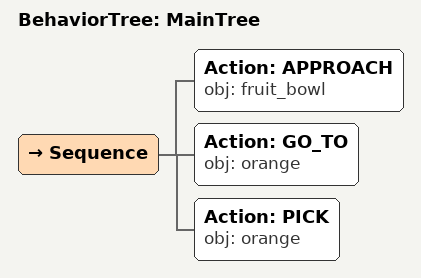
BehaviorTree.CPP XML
<root main_tree_to_execute="MainTree">
  <BehaviorTree ID="MainTree">
    <Sequence>
      <!-- Approach fruit_bowl -->
      <Action ID="APPROACH" obj="fruit_bowl" />
      <!-- Go to orange -->
      <Action ID="GO_TO" obj="orange" />
      <!-- Pick orange -->
      <Action ID="PICK" obj="orange" />
    </Sequence>
  </BehaviorTree>
</root>
